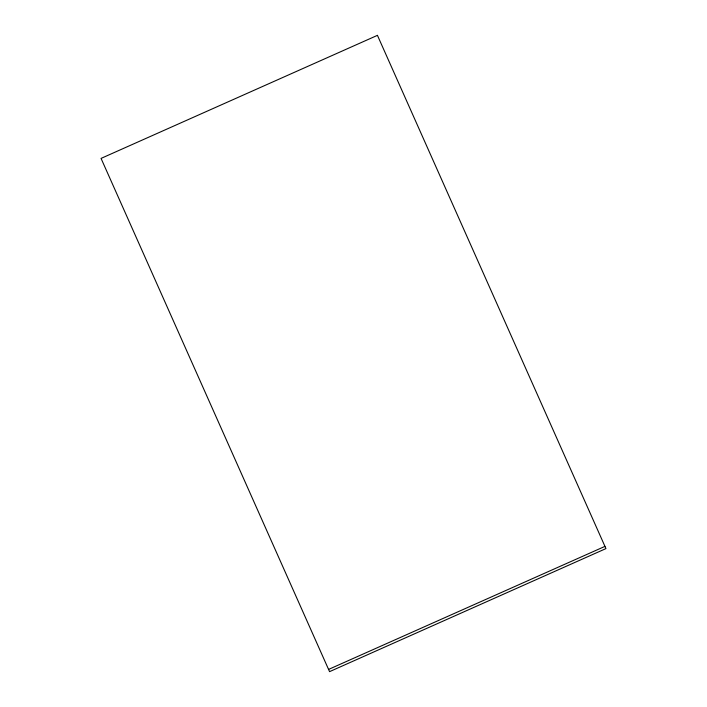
<?xml version="1.0" encoding="UTF-8"?>
<svg xmlns="http://www.w3.org/2000/svg" width="707" height="707" viewBox="0 0 707 707"><rect width="100%" height="100%" fill="white"/><g stroke="black" fill="none" stroke-linecap="round" stroke-linejoin="round"><path stroke-width="1.06" d="M328.578 669.423L604.953 546.378M377.432 35.35L101.057 158.403L329.568 671.65L605.943 548.597L377.432 35.35"/></g></svg>
